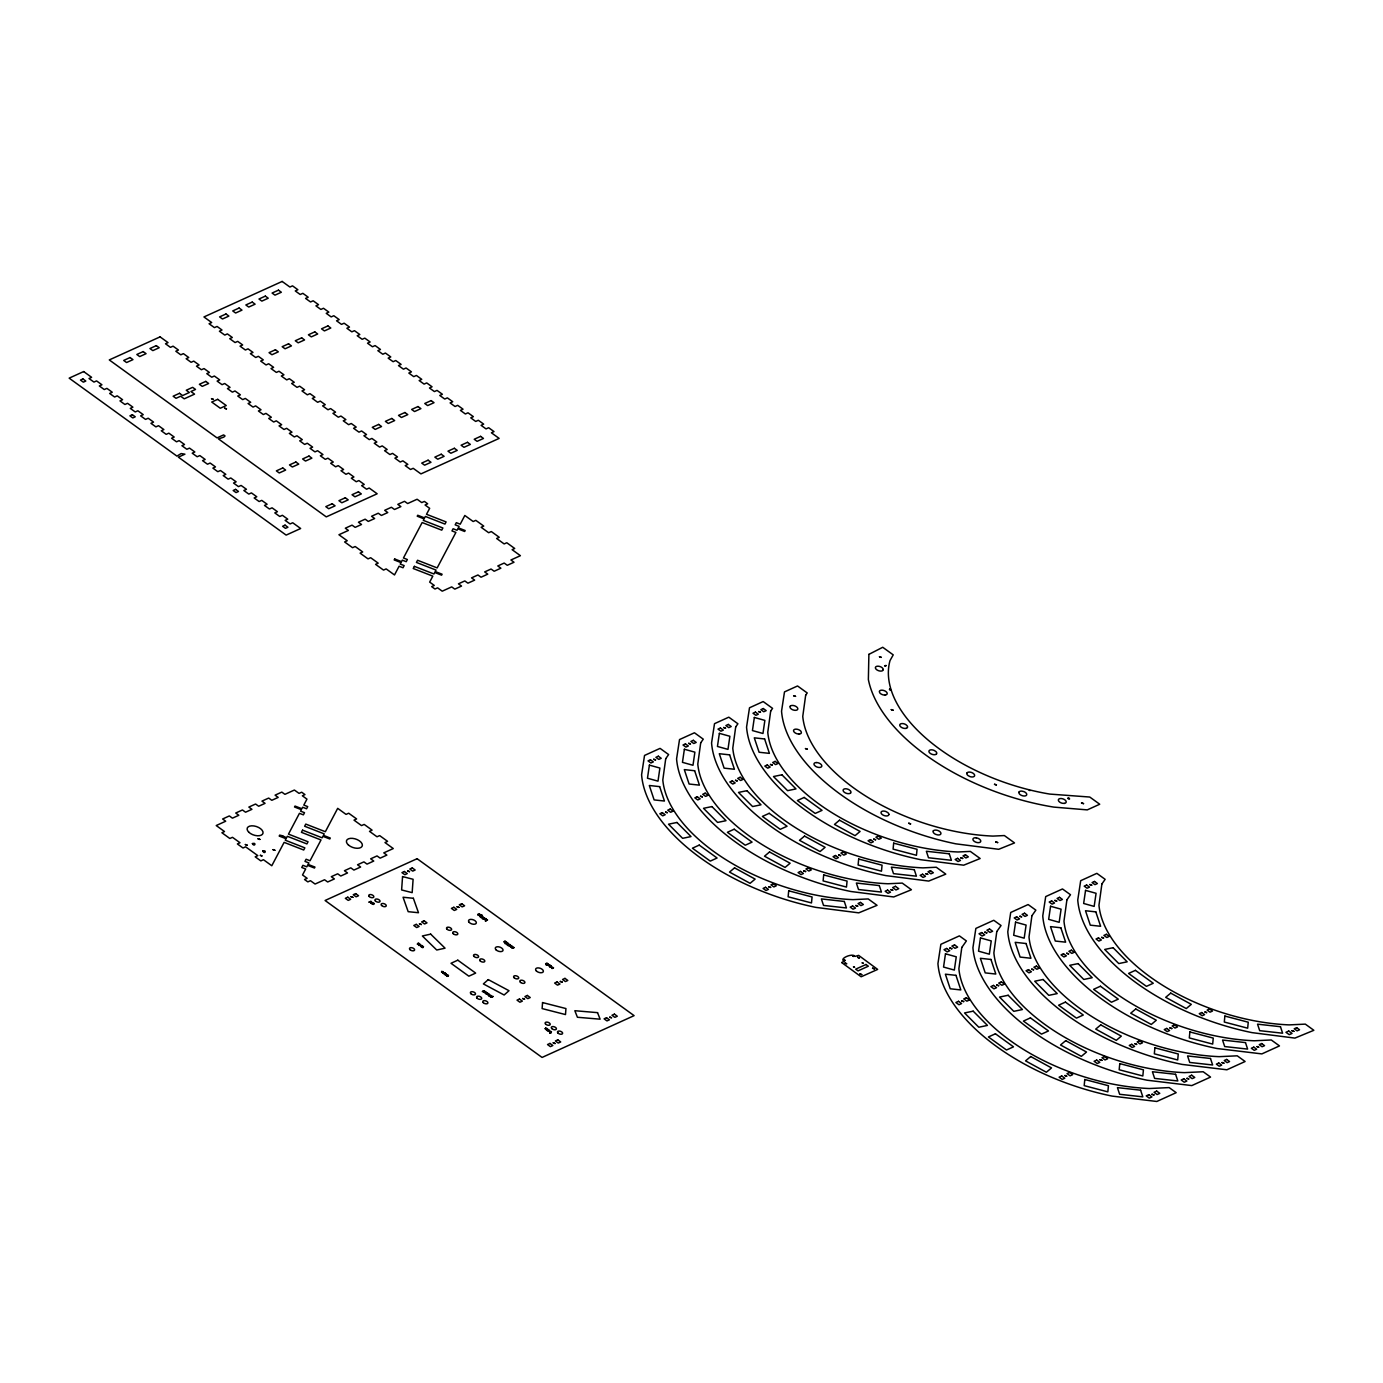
<?xml version="1.0" encoding="UTF-8"?>
<svg xmlns="http://www.w3.org/2000/svg" width="1383" height="1383" viewBox="0 0 1383 1383"><rect width="100%" height="100%" fill="white"/><g stroke="black" fill="none" stroke-linecap="round" stroke-linejoin="round"><path stroke-width="1.5" d="M480.765 917.448L481.509 917.465M506.576 943.88C504.588 943.811 508.875 942.964 506.662 943.898M508.667 945.54C513.249 944.001 503.792 946.646 509.324 944.727M479.745 916.168L480.506 916.652M441.575 972.266L442.854 971.765M443.113 972.042L441.644 971.333L442.888 972.232M477.913 914.249L479.4 915.027L479.521 914.146M485.554 992.303L485.053 991.317M545.818 1028.312L546.838 1029.211M446.726 974.825L445.568 975.153M420.363 944.416L418.582 945.419L419.74 944.14M484.292 990.92L482.287 991.542L484.327 990.798M486.505 993.634L485.485 993.08L486.626 993.409M547.893 965.161L549.708 964.919M513.007 947.856L511.762 947.77M423.319 946.542L422.783 947.735L422.697 946.646M489.357 994.792L488.251 993.858M506.213 942.065L504 941.909L505.556 941.391M482.442 915.823C479.987 914.111 483.652 916.67 480.316 916.601M372.667 902.84L371.716 903.687C376.677 901.491 371.284 906.435 374.136 903.618M370.488 902.788L371.128 903.255M480.783 916.48L482.304 915.546M549.068 1030.145L546.821 1030.352L547.979 1029.367M448.196 975.828L446.311 975.62L448.507 975.499M487.231 992.752L488.96 994.757L486.764 993.357M445.879 975.067L445.603 974.116M485.364 919.539L486.488 920.214M446.916 975.292L446.951 976.26M486.055 992.873L486.228 993.893L486.712 992.666M478.345 914.837L479.244 914.993L478.276 914.301M485.295 992.614C483.566 991.594 484.43 993.374 485.433 991.697M487.715 994.135L488.648 994.826M505.435 942.307L504.484 941.633M550.78 966.682L549.414 966.579L549.449 964.677M546.129 1029.644L545.421 1028.693M421.901 947.407L422.61 946.007M446.017 974.79C443.165 974.375 446.847 973.252 445.845 975.188M508.633 944.243L507.561 943.016M510.552 945.09L509.981 945.799L509.981 944.796M489.98 996.434L491.864 996.624M546.752 963.899L545.628 963.813L546.994 962.983L547.564 964.193M507.613 944.537L507.596 942.895M490.36 996.607L492.158 996.452M549.189 964.885L549.12 965.472M371.076 902.217L372.321 902.65L370.765 902.131M418.928 944.848C417.804 941.149 417.994 945.989 419.153 943.483M420.553 945.436L422.092 945.868L419.412 945.211M370.817 901.353L368.829 902.252L371.128 901.439M370.748 903.047L371.042 902.338M372.321 903.134L371.301 902.252M373.704 903.618L372.062 903.79M418.236 943.033L417.614 944.278L418.963 943.465M417.268 944.036L418.219 944.364M419.516 945.488L420.795 945.367M421.815 945.402L420.864 946.473M422.126 946.785L421.901 947.096M422.074 945.92L420.83 946.577M423.371 946.906L421.884 947.009M423.509 946.629L422.022 947.078M441.609 971.73L441.626 972.024M444.928 972.958L444.064 974.151L444.496 972.958L442.819 973.252L444.6 972.854M443.113 971.575L442.56 972.577M444.583 974.324L445.222 974.652M445.672 973.442L445.516 974.946M446.381 973.995L446.121 975.015M447.107 976.312L447.971 975.464M447.902 976.156L447.781 975.015M447.383 976.398L447.47 975.274M477.757 914.699L478.086 915.045M478.19 914.699L479.071 915.373M479.452 915.321L479.815 914.37L479.486 915.2M479.832 915.062L479.815 914.37M479.97 916.41L480.679 915.494M481.612 915.097L481.18 916.376M481.284 916.635L481.837 915.2M481.612 917.586L482.719 916.756L482.978 917.672M482.339 917.845L482.719 916.531M482.01 916.981L480.454 917.378M482.287 918.692L484.551 917.984L482.84 918.761M482.702 918.001L483.514 917.707M483.428 918.917L485.658 918.64L483.601 918.623M485.364 920.3L485.831 919.09M485.468 920.992L487.49 919.972L485.468 920.992L486.021 919.09M486.418 919.194L485.589 919.211M483.41 991.525L482.961 991.559M485.053 992.735L484.188 991.386L484.085 992.406M485.226 991.715L485.865 993.253M485.485 992.579L485.917 991.853M485.796 993.651L486.228 992.562M487.611 993.201L486.609 992.838L486.695 993.858M486.937 992.942L487.629 993.616M504.346 942.134L505.815 941.667M505.244 941.27L504.933 941.235M506.921 942.393L505.193 943.5M489.081 994.982L488.441 994.878M505.642 942.636L506.005 941.685L505.832 942.566M488.856 994.74L489.046 995.812M488.839 995.777L490.758 995.362L489.288 996.123M489.029 995.086L489.219 994.204L488.061 995.155M489.565 995.674L490.723 995.483M490.36 996.037L490.74 995.812M508.183 943.5L508.097 944.226M490.481 997.022L493.195 996.434L490.913 997.005M491.363 996.901L492.141 996.676M509.843 945.713L508.771 944.831L509.532 945.505M509.238 946.421L511.503 945.713L510.068 946.37M510.068 944.624L510.016 945.678M511.848 947.199L511.935 946.041L510.828 946.629M511.71 947.545L510.863 946.525M512.246 948.064L513.197 946.94L511.987 947.269M513.906 947.459L512.972 947.977M546.129 964.85L548.429 964.02L546.406 965.04M548.169 964.539L549.431 965.006M549.345 965.974L549.604 964.798M550.209 965.956L551.16 966.423L550.175 967.011M551.195 965.939L551.16 966.959M552.163 968.411C550.745 967.754 552.923 967.754 551.091 967.322M552.474 967.08L551.16 967.27M553.286 967.668L552.128 968.515M553.563 967.858L551.869 968.342M545.715 1028.226L545.524 1029.436M546.285 1028.347L547.08 1028.658M546.925 1028.52L547.063 1029.453M549.016 1030.923L548.965 1031.511M550.503 1033.015L549.639 1031.148L550.762 1031.96M550.157 1033.084L551.247 1032.029M550.244 1032.807L550.693 1031.251L549.933 1032.271M550.953 1032.98L550.002 1032.496M551.471 1031.839L549.846 1032.997M886.278 665.672L884.584 666.001L885.898 665.396M889.753 689.183L890.6 689.927L889.718 689.287M889.39 689.356L890.272 689.979M1029.073 790.091L1029.989 790.627M1069.111 798.043L1068.022 797.853M1067.832 798.527L1069.629 798.855L1068.679 798.7M282.581 835.816L279.694 835.107L279.193 836.058L286.056 838.72L285.261 840.207L304.848 847.848L303.707 850.009L284.12 842.368L271.794 865.741L263.444 859.707L260.817 860.9L255.181 856.82L257.808 855.628L245.621 846.828L243.01 848.004L237.375 843.941L240.002 842.748L232.465 837.303L229.837 838.496L221.902 832.739L224.513 831.546L216.215 825.547L225.706 821.225L222.611 818.995L229.336 815.935L232.43 818.166L238.827 815.279L235.732 813.031L242.457 809.971L245.552 812.219L251.948 809.314L248.836 807.084L255.578 804.024L258.673 806.254L265.069 803.35L261.957 801.12L268.7 798.06L271.794 800.308L278.19 797.403L275.079 795.156L281.821 792.096L284.915 794.343L294.389 790.039L299.039 793.393L301.667 792.217L304.969 794.603L302.341 795.795L306.957 799.115L303.811 805.079L307.718 806.6L306.577 808.778L302.67 807.24L301.874 808.727L295.028 806.064L294.527 806.998L301.373 809.677L300.595 811.164L304.519 812.685L303.378 814.846L299.454 813.325L288.477 834.122L308.046 841.763L306.905 843.924L287.336 836.3L286.54 837.77L282.512 835.799M551.419 966.769L551.039 965.853M479.4 915.027L478.864 914.249M505.763 942.255L504.397 941.339M550.59 967.08L551.316 966.181M545.179 1028.537L546.942 1028.9M484.188 991.386L485.398 992.389M549.449 965.956L550.935 966.717M480.471 915.183L479.279 915.719L480.852 915.045M505.158 943.621L507.181 942.601M507.371 945.211L509.636 944.364M511.451 945.816L509.791 946.162M514.165 947.649L512.626 947.891M553.321 967.564L552.266 968.1M548.256 1029.557L547.201 1030.646M547.858 1031.096L549.328 1030.335M444.635 972.75L442.819 973.252M480.904 915.615L481.82 916.186M510.776 946.888L511.641 947.182M550.745 966.803L549.829 966.665M545.472 1028.295L546.717 1029.194M443.009 971.748L443.476 972.059M868.887 654.366L868.368 679.537A173.169 93.301 18.6 0 0 1053.777 807.102L1087.28 809.885L1099.727 804.232L1089.769 797.04L1049.801 794.084A150.868 81.286 18.6 0 1 890.012 660.59L893.228 654.868L882.734 647.279L868.887 654.366M402.557 876.58L401.623 889.96L412.169 892.64L413.102 879.277L402.557 876.58M542.551 1002.571L542.119 1008.587L565.491 1014.569L565.941 1008.553L542.551 1002.571M211.495 398.736L213.362 399.359L211.582 398.615M224.616 408.227L226.466 408.849L224.616 408.227M258.051 838.807L259.9 839.429L258.051 838.807M260.332 855.385L262.182 856.025L260.402 855.282M273.004 849.629L274.871 850.268L273.004 849.629M351.023 896.703L352.872 897.325L351.023 896.703M457.081 906.781L458.949 907.404L457.081 906.781M522.705 998.526L524.555 999.148L522.705 998.526M609.765 1017.214L611.632 1017.853L609.834 1017.093M653.692 759.284L655.559 759.907L653.692 759.284M665.534 812.132L667.401 812.755L665.603 812.011M688.682 743.397L690.549 744.019L688.751 743.276M700.524 796.245L702.374 796.867L700.524 796.245M723.672 727.51L725.539 728.132L723.672 727.51M735.514 780.358L737.364 780.997L735.583 780.237M758.662 711.623L760.529 712.245L758.731 711.502M770.504 764.471L772.354 765.11L770.504 764.471M768.758 886.797L770.625 887.437L768.758 886.797M793.652 695.735L795.519 696.358L793.652 695.735M805.494 748.583L807.344 749.223L805.494 748.583M803.748 870.91L805.615 871.549L803.748 870.91M838.738 855.022L840.605 855.662L838.738 855.022M841.711 962.585L861.16 976.778L877.652 969.414L858.618 955.359L855.109 956.414C852.706 952.489 837.977 959.093 844.443 961.254L841.78 962.482M843.993 960.044L845.203 960.442L843.993 960.044M844.927 963.156L846.794 963.778L844.996 963.035M855.835 905.502L857.702 906.124L855.835 905.502M852.741 956.068L853.951 956.466L852.792 955.999M879.45 656.769L881.317 657.392L879.519 656.648M853.467 966.89L854.659 967.287L853.605 966.752M859.898 973.978L861.747 974.6L859.898 973.978M862.214 962.914L863.407 963.329L862.266 962.845M873.728 839.135L875.595 839.775L873.728 839.135M891.292 709.617L893.159 710.257L891.292 709.617M872.569 968.221L874.436 968.843L872.569 968.221M890.825 889.615L892.692 890.237L890.825 889.615M908.717 823.248L910.584 823.888L908.717 823.248M925.815 873.728L927.682 874.35L925.815 873.728M949.844 948.064L951.832 948.738L949.844 948.064M960.805 857.84L962.672 858.463L960.805 857.84M961.669 1000.912L963.674 1001.586L961.669 1000.912M994.533 784.299L996.4 784.922L994.533 784.299M984.834 932.177L986.822 932.851L984.834 932.177M995.795 841.953L997.662 842.575L995.795 841.953M996.659 985.024L998.664 985.699L996.659 985.024M1019.893 916.307L1021.743 916.929L1019.962 916.186M1031.718 969.155L1033.585 969.777L1031.718 969.155M1054.866 900.419L1056.733 901.042L1054.866 900.419M1066.708 953.267L1068.575 953.89L1066.708 953.267M1081.523 802.97L1083.529 803.627L1081.523 802.97M1064.91 1075.576L1066.898 1076.251L1064.979 1075.455M1089.856 884.532L1091.723 885.155L1089.856 884.532M1101.698 937.38L1103.565 938.002L1101.698 937.38M1099.9 1059.689L1101.888 1060.363L1099.9 1059.689M1134.959 1043.819L1136.809 1044.459L1135.028 1043.698M1151.987 1094.281L1153.975 1094.938L1151.987 1094.281M1169.949 1027.932L1171.799 1028.572L1169.949 1027.932M1186.977 1078.394L1188.965 1079.051L1187.063 1078.256M1204.939 1012.045L1206.789 1012.684L1205.008 1011.924M1222.036 1062.524L1223.903 1063.147L1222.036 1062.524M1257.026 1046.637L1258.893 1047.259L1257.095 1046.516M1292.016 1030.75L1293.866 1031.372L1292.016 1030.75M788.708 890.808L788.12 896.789L811.493 902.943L812.08 896.962L788.708 890.808M823.698 874.92L823.11 880.902L846.482 887.073L847.07 881.075L823.698 874.92M858.687 859.033L858.1 865.015L881.472 871.186L882.06 865.188L858.687 859.033M893.677 843.146L893.09 849.127L916.462 855.299L917.05 849.3L893.677 843.146M1084.791 1079.501L1084.186 1085.638L1107.835 1091.861L1108.44 1085.724L1084.791 1079.501M1119.781 1063.613L1119.175 1069.75L1142.825 1075.974L1143.43 1069.837L1119.781 1063.613M1154.909 1047.83L1154.321 1053.811L1177.694 1059.966L1178.264 1053.984L1154.909 1047.83M1189.881 1031.943L1189.311 1037.924L1212.684 1044.079L1213.254 1038.097L1189.881 1031.943M1224.871 1016.056L1224.301 1022.037L1247.673 1028.191L1248.244 1022.21L1224.871 1016.056M407.622 870.996L409.472 871.636L407.622 870.996M419.464 923.861L421.331 924.501L419.464 923.861M560.322 981.429L562.172 982.086L560.322 981.429M665.724 758.679L662.803 779.96A150.868 81.286 18.6 0 0 853 899.641L868.213 898.933L877.064 905.329L858.739 912.849L815.884 907.386A173.169 93.301 18.6 0 1 641.591 774.774L644.53 755.446L660.071 748.376L668.629 754.565L665.724 758.679M700.714 742.792L697.793 764.073A150.868 81.286 18.6 0 0 887.99 883.754L902.252 883.097L911.432 889.736L893.729 896.962L850.873 891.499A173.169 93.301 18.6 0 1 676.581 758.887L679.52 739.559L694.439 732.783L703.273 739.162L700.714 742.792M735.704 726.905L732.783 748.186A150.868 81.286 18.6 0 0 922.98 867.867L936.291 867.245L945.799 874.125L928.719 881.075L885.863 875.612A173.169 93.301 18.6 0 1 711.571 742.999L714.51 723.672L728.806 717.172L737.917 723.776L735.704 726.905M770.694 711.018L767.772 732.298A150.868 81.286 18.6 0 0 957.97 851.98L970.33 851.409L980.167 858.515L963.709 865.188L920.853 859.725A173.169 93.301 18.6 0 1 746.561 727.112L749.5 707.785L763.174 701.561L772.578 708.373L770.694 711.018M805.684 695.13L802.762 716.411A150.868 81.286 18.6 0 0 992.959 836.093L1004.369 835.557L1014.534 842.921L998.699 849.3L955.843 843.837A173.169 93.301 18.6 0 1 781.551 711.225L784.489 691.898L797.542 685.968L807.223 692.969L805.684 695.13M961.807 947.424L958.886 968.74A151.006 81.355 18.6 0 0 1149.256 1088.525L1169.154 1087.591L1176.19 1092.674L1156.81 1101.473L1112.088 1096.097A173.031 93.214 18.6 0 1 937.933 963.605L940.872 944.295L959.404 935.876L966.389 940.941L961.807 947.424M996.797 931.537L993.876 952.852A151.006 81.355 18.6 0 0 1184.246 1072.638L1203.193 1071.756L1210.557 1077.08L1191.8 1085.586L1147.077 1080.209A173.031 93.214 18.6 0 1 972.923 947.718L975.862 928.408L993.772 920.283L1001.05 925.538L996.797 931.537M1031.925 915.702L1029.004 936.982A150.868 81.286 18.6 0 0 1219.184 1056.664L1237.249 1055.817L1245.115 1061.504L1226.877 1069.785L1182.067 1064.409A173.169 93.301 18.6 0 1 1007.792 931.796L1010.714 912.469L1028.122 904.551L1035.85 910.135L1031.925 915.702M1066.915 899.814L1063.976 921.095A150.868 81.286 18.6 0 0 1254.174 1040.777L1271.288 1039.981L1279.482 1045.911L1261.866 1053.898L1217.057 1048.521A173.169 93.301 18.6 0 1 1042.765 915.909L1045.704 896.582L1062.49 888.958L1070.494 894.732L1066.915 899.814M1101.905 883.927L1098.966 905.208A150.868 81.286 18.6 0 0 1289.163 1024.889L1305.327 1024.129L1313.85 1030.3L1294.92 1038.097L1252.047 1032.634A173.169 93.301 18.6 0 1 1077.755 900.022L1080.693 880.694L1096.857 873.347L1105.138 879.329L1101.905 883.927M649.388 765.127L647.469 778.231L657.997 781.153L659.898 768.049L649.388 765.127M684.378 749.24L682.459 762.344L692.987 765.266L694.888 752.162L684.378 749.24M719.367 733.353L717.449 746.457L727.977 749.379L729.878 736.275L719.367 733.353M754.357 717.466L752.438 730.57L762.967 733.491L764.868 720.387L754.357 717.466M945.471 953.803L943.552 967.063L954.339 970.071L956.258 956.811L945.471 953.803M980.461 937.916L978.542 951.176L989.329 954.184L991.248 940.924L980.461 937.916M1015.571 922.15L1013.67 935.254L1024.181 938.175L1026.1 925.071L1015.571 922.15M1050.561 906.263L1048.66 919.367L1059.171 922.288L1061.089 909.184L1050.561 906.263M1085.551 890.375L1083.65 903.479L1094.16 906.401L1096.079 893.297L1085.551 890.375M245.379 844.546L247.211 845.22L245.379 844.546M857.616 957.364L859.465 958.056L857.702 957.261M888.871 814.414L888.75 814.985A4.08 2.196 18.6 0 1 883.944 815.486A4.08 2.196 18.6 0 1 881.161 812.046L881.559 811.579A4.08 2.196 18.6 0 1 885.967 811.544L887.73 812.547A4.08 2.196 18.6 0 1 888.871 814.414M252.398 843.578C254.386 847.71 257.031 841.988 252.398 843.578M262.735 851.046C264.706 855.178 267.351 849.456 262.735 851.046M883.236 669.579L883.08 670.133A4.08 2.196 18.6 0 1 879.26 670.911L878.24 670.582A4.08 2.196 18.6 0 1 875.422 667.419A4.08 2.196 18.6 0 1 879.363 666.381L880.383 666.692A4.08 2.196 18.6 0 1 883.115 668.957L883.236 669.579M1019.046 792.061L1018.891 792.615A4.08 2.196 18.6 0 0 1022.763 795.83A4.08 2.196 18.6 0 0 1026.739 794.499L1026.618 793.877A4.08 2.196 18.6 0 0 1023.887 791.612L1021.864 791.128A4.08 2.196 18.6 0 0 1019.046 792.061M546.008 963.951L547.34 964.193L546.008 963.951M933.318 830.906L933.11 831.442A4.08 2.196 18.6 0 0 935.703 834.364L937.726 834.934A4.08 2.196 18.6 0 0 940.924 833.621L940.872 833.015A4.08 2.196 18.6 0 0 937.346 830.336A4.08 2.196 18.6 0 0 933.318 830.906M790.246 706.212L790.021 707.335A4.08 2.196 18.6 0 0 792.476 709.686L793.479 710.049A4.08 2.196 18.6 0 0 797.801 709.03A4.08 2.196 18.6 0 0 794.326 705.728L793.289 705.503A4.08 2.196 18.6 0 0 790.246 706.212M553.235 1042.834L555.05 1043.525L553.235 1042.834M394.674 558.974L394.172 559.908L401.018 562.587L400.24 564.074L404.164 565.595L403.023 567.756L399.099 566.235L394.501 574.948L386.151 568.897L383.523 570.09L375.571 564.35L378.199 563.158L370.661 557.712L368.034 558.888L360.099 553.148L362.709 551.955L355.172 546.51L352.561 547.703L344.609 541.946L347.237 540.753L338.921 534.737L348.412 530.432L345.318 528.202L352.043 525.142L355.154 527.372L361.533 524.485L358.439 522.238L365.164 519.178L368.276 521.426L374.655 518.521L371.56 516.274L378.285 513.214L381.397 515.461L387.776 512.557L384.681 510.327L391.406 507.267L394.518 509.497L400.897 506.61L397.803 504.363L404.527 501.303L407.639 503.55L417.113 499.246L421.746 502.599L424.374 501.407L427.675 503.81L425.048 505.002L429.664 508.322L426.517 514.286L446.104 521.927L444.963 524.088L425.376 516.447L424.598 517.934L417.735 515.254L417.234 516.205L424.097 518.884L423.302 520.371L442.888 527.995L441.747 530.156L422.161 522.532L403.456 557.989L407.363 559.527L406.222 561.688L402.315 560.15L401.519 561.636L394.674 558.974M414.381 566.356L413.24 568.517L432.81 576.141L429.664 582.105L434.279 585.441L431.652 586.634L434.954 589.02L437.581 587.827L442.232 591.181L451.705 586.893L454.8 589.123L461.542 586.064L458.43 583.833L464.826 580.929L467.921 583.177L474.663 580.117L471.551 577.869L477.948 574.965L481.042 577.212L487.767 574.152L484.672 571.905L491.069 569.018L494.163 571.248L500.888 568.188L497.794 565.958L504.19 563.054L507.284 565.301L514.009 562.241L510.915 559.994L520.406 555.689L512.108 549.673L514.718 548.481L506.783 542.741L504.155 543.934L496.618 538.471L499.246 537.278L491.293 531.539L488.666 532.732L481.128 527.286L483.756 526.093L475.804 520.336L473.176 521.529L464.826 515.479L460.228 524.192L456.321 522.67L455.18 524.831L459.087 526.353L458.309 527.839L465.155 530.519L464.653 531.47L457.808 528.79L457.03 530.277L453.105 528.755L451.964 530.916L455.889 532.438L437.166 567.912L417.58 560.271L416.439 562.432L436.025 570.073L435.247 571.559L442.093 574.222L441.592 575.172L434.746 572.493L433.951 573.98L414.381 566.356M302.566 830.163L301.425 832.324L321.012 839.965L310.034 860.762L306.11 859.241L304.969 861.402L308.893 862.923L308.098 864.41L314.961 867.089L314.46 868.04L307.596 865.36L306.819 866.847L302.894 865.326L301.753 867.487L305.678 869.008L302.531 874.972L307.147 878.309L304.519 879.502L307.821 881.887L310.449 880.694L315.082 884.048L324.556 879.744L327.667 881.991L334.392 878.931L331.298 876.684L337.677 873.797L340.771 876.027L347.513 872.967L344.419 870.737L350.798 867.832L353.892 870.08L360.635 867.02L357.54 864.773L363.919 861.868L367.014 864.116L373.756 861.056L370.661 858.826L377.04 855.921L380.135 858.151L386.877 855.109L383.783 852.862L393.273 848.557L384.958 842.541L387.586 841.348L379.633 835.591L377.006 836.784L369.486 831.339L372.096 830.146L364.161 824.406L361.533 825.599L353.996 820.136L356.624 818.943L348.672 813.204L346.044 814.397L337.694 808.346L325.351 831.719L305.781 824.095L304.64 826.256L324.21 833.88L323.432 835.367L330.278 838.046L329.794 838.98L322.93 836.317L322.153 837.804L302.566 830.163M967.201 772.699L966.873 773.183A4.08 2.196 18.6 0 0 968.152 775.638L969.967 776.589A4.08 2.196 18.6 0 0 974.254 776.33L974.566 775.846A4.08 2.196 18.6 0 0 971.972 772.648A4.08 2.196 18.6 0 0 967.201 772.699M488.268 979.613L483.376 983.918L504.121 994.999L509.013 990.712L488.268 979.613M734.546 867.867L729.515 872.085L750.087 883.322L755.118 879.104L734.546 867.867M769.536 851.98L764.505 856.198L785.077 867.435L790.108 863.217L769.536 851.98M804.526 836.093L799.495 840.311L820.067 851.548L825.098 847.33L804.526 836.093M839.516 820.205L834.485 824.424L855.057 835.66L860.088 831.442L839.516 820.205M1030.715 1056.543L1025.546 1060.882L1046.361 1072.24L1051.529 1067.918L1030.715 1056.543M1065.705 1040.656L1060.536 1044.995L1081.35 1056.353L1086.519 1052.031L1065.705 1040.656M1100.747 1024.889L1095.716 1029.108L1116.288 1040.344L1121.319 1036.126L1100.747 1024.889M1135.737 1009.002L1130.706 1013.22L1151.278 1024.457L1156.309 1020.239L1135.737 1009.002M1170.727 993.115L1165.696 997.333L1186.268 1008.57L1191.299 1004.352L1170.727 993.115M936.429 754.012L935.893 754.409A4.08 2.196 18.6 0 1 930.379 753.476A4.08 2.196 18.6 0 1 929.774 750.139L930.5 749.897A4.08 2.196 18.6 0 1 934.424 750.554L935.997 751.661A4.08 2.196 18.6 0 1 936.429 754.012M850.51 793.081L849.957 793.427A4.08 2.196 18.6 0 1 844.408 792.321A4.08 2.196 18.6 0 1 844.097 789.036L844.875 788.829A4.08 2.196 18.6 0 1 848.799 789.607L850.303 790.748A4.08 2.196 18.6 0 1 850.528 793.064M83.671 371.56L69.15 378.147L176.92 456.113L181.156 453.572L184.924 454.177L178.372 457.151L286.143 535.1L300.664 528.513L292.712 522.757L290.084 523.95L285.123 520.371L287.75 519.178L282.391 515.289L279.764 516.481L274.802 512.903L277.43 511.71L272.071 507.82L269.443 509.013L264.481 505.435L267.109 504.242L261.733 500.369L259.122 501.545L254.161 497.966L256.789 496.774L251.412 492.901L248.802 494.094L243.84 490.498L246.468 489.305L241.091 485.433L238.464 486.626L233.52 483.03L236.147 481.837L230.771 477.965L228.143 479.158L223.199 475.562L225.809 474.369L220.45 470.497L217.822 471.689L212.878 468.111L215.489 466.918L210.13 463.028L207.502 464.221L202.54 460.643L205.168 459.45L199.809 455.56L197.181 456.753L192.22 453.175L194.847 451.982L189.488 448.092L186.861 449.285L181.899 445.706L184.527 444.513L179.15 440.624L176.54 441.817L171.578 438.238L174.206 437.045L168.83 433.156L166.202 434.348L161.258 430.77L163.886 429.577L158.509 425.687L155.881 426.88L150.937 423.302L153.565 422.109L148.188 418.219L145.561 419.412L140.617 415.834L143.227 414.641L137.868 410.768L135.24 411.961L130.279 408.365L132.906 407.172L127.547 403.3L124.919 404.493L119.958 400.897L122.586 399.704L117.227 395.832L114.599 397.025L109.637 393.429L112.265 392.236L106.889 388.364L104.278 389.557L99.317 385.961L101.944 384.785L96.568 380.895L93.958 382.088L88.996 378.51L91.624 377.317L83.671 371.56M160.082 336.864L109.274 359.926L217.045 437.892L223.614 434.902L225.049 435.956L223.752 437.149L218.497 438.93L326.267 516.879L377.161 493.783L369.209 488.026L366.581 489.219L361.62 485.64L364.248 484.448L358.888 480.558L356.261 481.751L351.299 478.172L353.927 476.979L348.568 473.09L345.94 474.283L340.979 470.704L343.606 469.511L338.23 465.622L335.62 466.814L330.658 463.236L333.286 462.043L327.909 458.171L325.282 459.346L320.337 455.768L322.965 454.575L317.589 450.702L314.961 451.895L310.017 448.299L312.644 447.107L307.268 443.234L304.64 444.427L299.696 440.831L302.307 439.638L296.947 435.766L294.32 436.959L289.358 433.363L291.986 432.17L286.627 428.298L283.999 429.491L279.038 425.895L281.665 424.719L276.306 420.83L273.678 422.022L268.717 418.444L271.345 417.251L265.968 413.361L263.358 414.554L258.396 410.976L261.024 409.783L255.648 405.893L253.037 407.086L248.076 403.508L250.703 402.315L245.327 398.425L242.699 399.618L237.755 396.039L240.383 394.846L235.006 390.957L232.379 392.15L227.434 388.571L230.045 387.378L224.686 383.489L222.058 384.681L217.114 381.103L219.724 379.91L214.365 376.02L211.737 377.213L206.776 373.635L209.403 372.442L204.044 368.57L201.417 369.745L196.455 366.167L199.083 364.974L193.724 361.101L191.096 362.294L186.135 358.698L188.762 357.506L183.386 353.633L180.775 354.826L175.814 351.23L178.442 350.037L173.065 346.165L170.437 347.358L165.493 343.762L168.035 342.621L160.082 336.864M282.149 281.441L203.941 316.949L211.685 322.55L209.058 323.743L214.434 327.615L217.062 326.44L222.006 330.018L219.396 331.211L224.755 335.084L227.382 333.891L232.327 337.487L229.716 338.679L235.075 342.552L237.703 341.359L242.665 344.955L240.037 346.148L245.396 350.02L248.024 348.827L252.985 352.423L250.358 353.616L255.717 357.488L258.344 356.295L263.306 359.891L260.678 361.067L266.055 364.956L268.665 363.764L273.627 367.342L270.999 368.535L276.375 372.425L279.003 371.232L283.947 374.81L281.319 376.003L286.696 379.893L289.324 378.7L294.268 382.278L291.64 383.471L297.017 387.361L299.644 386.168L304.588 389.747L301.978 390.94L307.337 394.829L309.965 393.636L314.926 397.215L312.299 398.408L317.658 402.297L320.286 401.105L325.247 404.683L322.619 405.876L327.978 409.766L330.606 408.573L335.568 412.151L332.94 413.344L338.316 417.217L340.927 416.041L345.888 419.619L343.261 420.812L348.637 424.685L351.247 423.492L356.209 427.088L353.581 428.281L358.958 432.153L361.585 430.96L366.53 434.556L363.902 435.749L369.278 439.621L371.906 438.428L376.85 442.024L374.24 443.217L379.599 447.089L382.227 445.896L387.171 449.492L384.56 450.668L389.92 454.558L392.547 453.365L397.509 456.943L394.881 458.136L400.24 462.026L402.868 460.833L407.829 464.411L405.202 465.604L410.561 469.494L413.189 468.301L420.933 473.902L499.142 438.394L491.397 432.793L494.025 431.6L488.648 427.727L486.021 428.903L481.077 425.324L483.687 424.132L478.328 420.259L475.7 421.452L470.756 417.856L473.366 416.663L468.007 412.791L465.38 413.984L460.418 410.388L463.046 409.195L457.687 405.323L455.059 406.516L450.097 402.92L452.725 401.727L447.366 397.855L444.738 399.047L439.777 395.452L442.404 394.276L437.028 390.386L434.418 391.579L429.456 388.001L432.084 386.808L426.707 382.918L424.097 384.111L419.135 380.532L421.763 379.34L416.387 375.45L413.759 376.643L408.815 373.064L411.442 371.871L406.066 367.982L403.438 369.175L398.494 365.596L401.105 364.403L395.745 360.514L393.118 361.706L388.156 358.128L390.784 356.935L385.425 353.045L382.797 354.238L377.836 350.66L380.463 349.467L375.104 345.577L372.476 346.77L367.515 343.191L370.143 341.999L364.784 338.126L362.156 339.302L357.194 335.723L359.822 334.53L354.446 330.658L351.835 331.851L346.874 328.255L349.501 327.062L344.125 323.19L341.497 324.383L336.553 320.787L339.181 319.594L333.804 315.722L331.177 316.914L326.232 313.319L328.843 312.126L323.484 308.253L320.856 309.446L315.912 305.85L318.522 304.675L313.163 300.785L310.535 301.978L305.574 298.4L308.202 297.207L302.842 293.317L300.215 294.51L295.253 290.931L297.881 289.738L292.522 285.849L289.894 287.042L282.149 281.441M82.928 378.942L80.473 380.066L83.36 382.157L85.815 381.034L82.928 378.942M130.071 357.54L123.692 360.444L126.579 362.536L132.958 359.632L130.071 357.54M143.192 351.576L136.813 354.48L139.7 356.572L146.079 353.668L143.192 351.576M156.314 345.629L149.934 348.533L152.822 350.625L159.201 347.721L156.314 345.629M225.982 313.993L219.603 316.897L222.49 318.989L228.869 316.085L225.982 313.993M239.103 308.029L232.724 310.933L235.611 313.025L241.99 310.12L239.103 308.029M252.225 302.082L245.846 304.969L248.733 307.061L255.112 304.174L252.225 302.082M265.346 296.118L258.967 299.022L261.854 301.114L268.233 298.209L265.346 296.118M278.467 290.153L272.088 293.058L274.975 295.149L281.354 292.245L278.467 290.153M132.37 414.71L129.916 415.834L132.803 417.925L135.257 416.802L132.37 414.71M179.513 393.308L173.134 396.212L176.021 398.304L180.62 396.212L184.233 398.823L194.554 394.138L190.94 391.527L195.522 389.436L192.635 387.344L186.256 390.248L189.35 392.495L182.608 395.555L179.513 393.308M205.756 381.397L199.377 384.284L202.264 386.376L208.643 383.489L205.756 381.397M275.424 349.761L269.045 352.665L271.932 354.739L278.329 351.852L275.424 349.761M288.546 343.797L282.167 346.701L285.054 348.793L291.45 345.888L288.546 343.797M301.667 337.85L295.288 340.737L298.175 342.828L304.571 339.941L301.667 337.85M314.788 331.885L308.409 334.79L311.296 336.882L317.692 333.977L314.788 331.885M327.909 325.921L321.53 328.826L324.417 330.917L330.814 328.013L327.909 325.921M217.684 399.341L211.72 402.038L220.295 408.244L226.242 405.547L217.684 399.341M235.594 489.375L233.157 490.498L236.044 492.59L238.481 491.466L235.594 489.375M282.754 467.973L276.358 470.877L279.245 472.969L285.641 470.064L282.754 467.973M295.876 462.026L289.479 464.913L292.366 467.005L298.763 464.1L295.876 462.026M308.997 456.062L302.6 458.966L305.487 461.058L311.884 458.153L308.997 456.062M378.665 424.425L372.269 427.33L375.173 429.422L381.552 426.517L378.665 424.425M391.787 418.461L385.39 421.366L388.295 423.457L394.674 420.553L391.787 418.461M404.908 412.514L398.511 415.401L401.416 417.493L407.795 414.606L404.908 412.514M418.029 406.55L411.633 409.454L414.537 411.546L420.916 408.642L418.029 406.55M431.15 400.603L424.754 403.49L427.658 405.582L434.037 402.678L431.15 400.603M285.054 525.142L282.599 526.266L285.486 528.358L287.941 527.234L285.054 525.142M332.197 503.74L325.8 506.645L328.705 508.737L335.084 505.832L332.197 503.74M345.318 497.776L338.921 500.681L341.826 502.772L348.205 499.868L345.318 497.776M358.439 491.829L352.043 494.716L354.947 496.808L361.326 493.921L358.439 491.829M428.108 460.193L421.729 463.098L424.616 465.189L430.995 462.285L428.108 460.193M441.229 454.229L434.85 457.133L437.737 459.225L444.116 456.321L441.229 454.229M454.35 448.282L447.971 451.169L450.858 453.261L457.237 450.374L454.35 448.282M467.471 442.318L461.092 445.222L463.979 447.314L470.358 444.41L467.471 442.318M480.593 436.354L474.213 439.258L477.1 441.35L483.48 438.446L480.593 436.354M417.113 858.705L325.074 900.489L542.067 1057.442L634.106 1015.641L417.113 858.705M347.79 897.187L345.335 898.31L348.222 900.402L350.677 899.278L347.79 897.187M355.656 893.625L353.218 894.732L356.105 896.824L358.56 895.717L355.656 893.625M404.389 871.497L401.934 872.621L404.839 874.713L407.276 873.589L404.389 871.497M412.272 867.919L409.817 869.043L412.704 871.134L415.159 870.011L412.272 867.919M650.459 759.786L648.022 760.892L650.909 762.984L653.364 761.877L650.459 759.786M658.343 756.207L655.888 757.331L658.775 759.405L661.23 758.299L658.343 756.207M685.449 743.898L683.012 745.005L685.899 747.097L688.354 745.99L685.449 743.898M693.332 740.32L690.878 741.444L693.765 743.518L696.219 742.412L693.332 740.32M720.439 728.011L718.002 729.118L720.889 731.209L723.344 730.103L720.439 728.011M728.322 724.433L725.868 725.556L728.755 727.648L731.209 726.524L728.322 724.433M755.429 712.124L752.992 713.23L755.879 715.322L758.316 714.216L755.429 712.124M763.312 708.545L760.857 709.669L763.744 711.761L766.199 710.637L763.312 708.545M416.248 924.363L413.794 925.469L416.681 927.561L419.135 926.454L416.248 924.363M424.114 920.784L421.659 921.891L424.564 923.982L427.001 922.876L424.114 920.784M453.849 907.283L451.411 908.389L454.298 910.481L456.753 909.374L453.849 907.283M461.732 903.704L459.277 904.81L462.164 906.902L464.619 905.796L461.732 903.704M662.301 812.634L659.847 813.74L662.751 815.832L665.188 814.725L662.301 812.634M670.185 809.055L667.73 810.179L670.617 812.27L673.072 811.147L670.185 809.055M697.291 796.746L694.836 797.853L697.741 799.944L700.178 798.838L697.291 796.746M705.174 793.168L702.72 794.291L705.607 796.383L708.061 795.26L705.174 793.168M732.281 780.859L729.826 781.965L732.731 784.057L735.168 782.951L732.281 780.859M740.164 777.281L737.709 778.404L740.596 780.496L743.051 779.372L740.164 777.281M767.271 764.972L764.816 766.078L767.721 768.17L770.158 767.064L767.271 764.972M775.137 761.393L772.699 762.517L775.586 764.609L778.041 763.485L775.137 761.393M699.228 845.099L692.416 848.194L710.274 861.108L717.086 858.013L699.228 845.099M734.217 829.212L727.389 832.307L745.264 845.22L752.075 842.126L734.217 829.212M769.207 813.325L762.379 816.419L780.237 829.333L787.065 826.239L769.207 813.325M804.197 797.438L797.369 800.532L815.227 813.446L822.055 810.352L804.197 797.438M457.808 960.182L450.996 963.277L468.854 976.191L475.666 973.096L457.808 960.182M519.472 999.027L517.017 1000.134L519.904 1002.226L522.359 1001.119L519.472 999.027M527.338 995.449L524.9 996.573L527.787 998.647L530.242 997.541L527.338 995.449M557.09 981.947L554.635 983.054L557.522 985.145L559.977 984.039L557.09 981.947M564.956 978.386L562.535 979.492L565.405 981.567L567.825 980.461L564.956 978.386M765.525 887.298L763.088 888.422L765.975 890.514L768.429 889.39L765.525 887.298M773.408 883.72L770.953 884.843L773.84 886.935L776.295 885.811L773.408 883.72M800.515 871.411L798.077 872.535L800.964 874.626L803.419 873.503L800.515 871.411M808.398 867.832L805.943 868.956L808.83 871.048L811.285 869.924L808.398 867.832M835.505 855.524L833.067 856.647L835.954 858.739L838.409 857.616L835.505 855.524M843.388 851.963L840.933 853.069L843.82 855.161L846.275 854.037L843.388 851.963M870.495 839.637L868.057 840.76L870.944 842.852L873.399 841.728L870.495 839.637M878.378 836.075L875.923 837.182L878.81 839.274L881.265 838.15L878.378 836.075M895.441 886.313L892.64 887.575L895.942 889.978L898.743 888.699L895.441 886.313M549.967 1043.422L547.512 1044.545L550.399 1046.637L552.854 1045.513L549.967 1043.422M557.833 1039.86L555.378 1040.967L558.265 1043.059L560.72 1041.952L557.833 1039.86M606.532 1017.715L604.094 1018.839L606.981 1020.913L609.436 1019.807L606.532 1017.715M614.415 1014.137L611.96 1015.26L614.847 1017.352L617.302 1016.228L614.415 1014.137M852.62 906.003L850.165 907.11L853.052 909.201L855.507 908.095L852.62 906.003M860.485 902.425L858.03 903.531L860.935 905.623L863.372 904.517L860.485 902.425M887.609 890.116L885.155 891.222L888.042 893.314L890.496 892.208L887.609 890.116M922.599 874.229L920.144 875.335L923.031 877.427L925.486 876.321L922.599 874.229M930.465 870.65L928.01 871.774L930.915 873.849L933.352 872.742L930.465 870.65M957.589 858.342L955.134 859.448L958.021 861.54L960.476 860.433L957.589 858.342M965.455 854.763L963 855.887L965.887 857.961L968.342 856.855L965.455 854.763M865.983 964.487L855.662 969.172L858.03 970.883L868.351 966.198L865.983 964.487M946.663 948.461L944.036 949.654L947.13 951.902L949.758 950.709L946.663 948.461M954.529 944.883L951.919 946.076L955.013 948.323L957.641 947.13L954.529 944.883M981.653 932.574L979.026 933.767L982.12 936.014L984.748 934.822L981.653 932.574M989.519 928.996L986.909 930.189L990.003 932.436L992.631 931.243L989.519 928.996M1016.661 916.808L1014.206 917.914L1017.093 920.006L1019.548 918.9L1016.661 916.808M1024.526 913.229L1022.089 914.336L1024.976 916.428L1027.431 915.321L1024.526 913.229M1051.65 900.921L1049.196 902.027L1052.083 904.119L1054.537 903.013L1051.65 900.921M1059.516 897.342L1057.079 898.449L1059.966 900.54L1062.403 899.434L1059.516 897.342M1086.64 885.034L1084.186 886.14L1087.073 888.232L1089.527 887.125L1086.64 885.034M1094.506 881.455L1092.069 882.561L1094.956 884.653L1097.393 883.547L1094.506 881.455M958.505 1001.309L955.878 1002.502L958.972 1004.75L961.6 1003.557L958.505 1001.309M966.371 997.748L963.744 998.924L966.855 1001.171L969.466 999.978L966.371 997.748M993.495 985.422L990.868 986.615L993.962 988.862L996.59 987.669L993.495 985.422M1001.361 981.861L998.733 983.054L1001.845 985.284L1004.456 984.091L1001.361 981.861M1028.503 969.656L1026.048 970.762L1028.935 972.854L1031.39 971.748L1028.503 969.656M1036.368 966.077L1033.914 967.201L1036.818 969.276L1039.255 968.169L1036.368 966.077M1063.492 953.769L1061.038 954.875L1063.925 956.967L1066.379 955.86L1063.492 953.769M1071.358 950.19L1068.903 951.314L1071.808 953.406L1074.245 952.282L1071.358 950.19M1098.482 937.881L1096.027 938.988L1098.915 941.08L1101.369 939.973L1098.482 937.881M1106.348 934.303L1103.893 935.427L1106.798 937.518L1109.235 936.395L1106.348 934.303M995.432 1033.775L988.43 1036.956L1006.496 1050.008L1013.497 1046.845L995.432 1033.775M1030.421 1017.888L1023.42 1021.069L1041.485 1034.121L1048.487 1030.957L1030.421 1017.888M1065.429 1002.105L1058.6 1005.216L1076.458 1018.13L1083.287 1015.036L1065.429 1002.105M1100.419 986.235L1093.59 989.329L1111.448 1002.243L1118.277 999.148L1100.419 986.235M1135.408 970.347L1128.58 973.442L1146.438 986.356L1153.266 983.261L1135.408 970.347M1061.729 1075.974L1059.101 1077.167L1062.213 1079.414L1064.824 1078.221L1061.729 1075.974M1069.612 1072.413L1066.985 1073.606L1070.079 1075.836L1072.707 1074.643L1069.612 1072.413M1096.719 1060.104L1094.091 1061.28L1097.203 1063.527L1099.813 1062.334L1096.719 1060.104M1104.602 1056.526L1101.974 1057.718L1105.069 1059.948L1107.697 1058.756L1104.602 1056.526M1131.726 1044.321L1129.271 1045.427L1132.176 1047.519L1134.613 1046.412L1131.726 1044.321M1139.592 1040.742L1137.154 1041.866L1140.041 1043.958L1142.496 1042.834L1139.592 1040.742M1166.716 1028.433L1164.261 1029.557L1167.166 1031.632L1169.603 1030.525L1166.716 1028.433M1174.582 1024.855L1172.144 1025.979L1175.031 1028.07L1177.486 1026.947L1174.582 1024.855M1201.706 1012.546L1199.251 1013.67L1202.155 1015.744L1204.593 1014.638L1201.706 1012.546M1209.572 1008.968L1207.134 1010.091L1210.021 1012.183L1212.476 1011.059L1209.572 1008.968M1148.806 1094.679L1146.196 1095.872L1149.29 1098.119L1151.918 1096.926L1148.806 1094.679M1156.689 1091.101L1154.062 1092.293L1157.156 1094.541L1159.784 1093.348L1156.689 1091.101M1183.796 1078.792L1181.186 1079.985L1184.28 1082.232L1186.891 1081.039L1183.796 1078.792M1191.679 1075.213L1189.052 1076.406L1192.146 1078.654L1194.774 1077.461L1191.679 1075.213M1288.749 1031.026L1285.948 1032.288L1289.25 1034.674L1292.05 1033.412L1288.749 1031.026M1218.803 1063.026L1216.366 1064.132L1219.253 1066.224L1221.69 1065.117L1218.803 1063.026M1226.686 1059.447L1224.232 1060.554L1227.119 1062.645L1229.573 1061.539L1226.686 1059.447M1253.793 1047.138L1251.338 1048.245L1254.243 1050.337L1256.68 1049.23L1253.793 1047.138M1261.676 1043.56L1259.221 1044.666L1262.109 1046.758L1264.563 1045.652L1261.676 1043.56M1296.666 1027.673L1294.211 1028.779L1297.098 1030.871L1299.553 1029.765L1296.666 1027.673M430.683 934.13L422.351 935.98L436.734 950.017L445.067 948.185L430.683 934.13M781.914 774.808L773.477 776.537L787.584 790.661L796.003 788.915L781.914 774.808M746.924 790.696L738.487 792.424L752.594 806.548L761.013 804.802L746.924 790.696M711.934 806.583L703.498 808.312L717.604 822.436L726.023 820.689L711.934 806.583M676.944 822.47L668.508 824.199L682.614 838.323L691.033 836.577L676.944 822.47M1113.108 947.718L1104.689 949.447L1118.778 963.571L1127.197 961.825L1113.108 947.718M1078.118 963.605L1069.699 965.334L1083.788 979.458L1092.224 977.712L1078.118 963.605M1043.128 979.492L1034.709 981.221L1048.798 995.345L1057.234 993.599L1043.128 979.492M1008.172 995.276L999.529 997.057L1013.791 1011.336L1022.435 1009.538L1008.172 995.276M973.183 1011.163L964.539 1012.944L978.801 1027.223L987.445 1025.425L973.183 1011.163M906.159 728.357L905.295 728.461A4.08 2.196 18.6 0 1 900.091 726.127A4.08 2.196 18.6 0 1 902.044 723.568L903.03 723.62A4.08 2.196 18.6 0 1 905.951 724.692L907.231 725.902A4.08 2.196 18.6 0 1 906.159 728.357M816.523 762.552L815.624 762.621A4.08 2.196 18.6 0 0 814.224 764.955L815.4 766.182A4.08 2.196 18.6 0 0 819.272 767.461L820.171 767.392A4.08 2.196 18.6 0 0 821.364 764.747A4.08 2.196 18.6 0 0 816.523 762.552M1064.27 803.402L1062.317 803.264A4.08 2.196 18.6 0 1 1058.894 801.345L1058.496 800.705A4.08 2.196 18.6 0 1 1061.21 798.527A4.08 2.196 18.6 0 1 1066.051 801.224L1066.189 801.846A4.08 2.196 18.6 0 1 1064.27 803.402M885.172 695.044L884.221 695.044A4.08 2.196 18.6 0 1 879.83 692.935L879.346 691.673A4.08 2.196 18.6 0 1 882.302 690.186L883.322 690.359A4.08 2.196 18.6 0 1 887.073 692.935A4.08 2.196 18.6 0 1 885.172 695.044M799.149 734.045L798.164 733.993A4.08 2.196 18.6 0 1 793.6 731.106A4.08 2.196 18.6 0 1 796.764 729.187L797.784 729.394A4.08 2.196 18.6 0 1 801.016 731.434L801.379 732.679A4.08 2.196 18.6 0 1 799.149 734.045M976.156 837.821L975.188 837.77A4.08 2.196 18.6 0 0 972.992 839.74L973.304 840.363A4.08 2.196 18.6 0 0 978.04 842.662A4.08 2.196 18.6 0 0 980.703 840.708L980.391 840.069A4.08 2.196 18.6 0 0 977.176 838.029L976.156 837.821M597.542 1012.65L574.844 1010.714L577.42 1017.266L600.118 1019.185L597.542 1012.65M413.361 898.276L403.058 897.239L408.175 911.674L418.479 912.728L413.361 898.276M764.626 738.971L754.288 737.831L759.094 752.248L769.415 753.372L764.626 738.971M729.636 754.859L719.298 753.718L724.104 768.135L734.425 769.259L729.636 754.859M694.646 770.746L684.308 769.605L689.114 784.023L699.435 785.146L694.646 770.746M659.656 786.633L649.319 785.492L654.124 799.91L664.445 801.034L659.656 786.633M949.274 853.795L926.351 851.254L928.494 857.754L951.418 860.295L949.274 853.795M914.284 869.682L891.361 867.141L893.504 873.641L916.428 876.182L914.284 869.682M879.294 885.569L856.371 883.028L858.515 889.528L881.438 892.07L879.294 885.569M1095.82 911.881L1085.499 910.74L1090.288 925.158L1100.626 926.282L1095.82 911.881M844.304 901.457L821.381 898.915L823.525 905.416L846.448 907.957L844.304 901.457M1060.83 927.768L1050.51 926.627L1055.298 941.045L1065.636 942.169L1060.83 927.768M1026.048 943.517L1015.191 942.324L1020.101 957.071L1030.957 958.263L1026.048 943.517M990.954 959.456L980.374 958.298L985.215 972.889L995.812 974.047L990.954 959.456M955.964 975.343L945.384 974.185L950.225 988.776L960.822 989.934L955.964 975.343M1280.468 1026.705L1257.545 1024.163L1259.688 1030.663L1282.611 1033.205L1280.468 1026.705M1245.478 1042.592L1222.555 1040.051L1224.698 1046.551L1247.622 1049.092L1245.478 1042.592M1210.488 1058.479L1187.565 1055.938L1189.726 1062.438L1212.632 1064.979L1210.488 1058.479M1175.602 1074.297L1152.419 1071.739L1154.615 1078.394L1177.815 1080.97L1175.602 1074.297M1140.612 1090.184L1117.429 1087.626L1119.642 1094.281L1142.825 1096.857L1140.612 1090.184M248.767 832.168A8.281 4.46 18.6 0 0 262.459 834.277A8.281 4.46 18.6 0 0 254.04 825.962A8.281 4.46 18.6 0 0 248.767 832.168M348.481 845.048A8.281 4.46 18.6 0 0 362 846.465A8.281 4.46 18.6 0 0 352.7 838.375A8.281 4.46 18.6 0 0 348.481 845.048M369.192 896.478A2.662 1.435 18.6 0 0 373.617 897.29A2.662 1.435 18.6 0 0 371.093 894.594A2.662 1.435 18.6 0 0 369.192 896.478M375.381 900.955A2.662 1.435 18.6 0 0 379.824 901.768A2.662 1.435 18.6 0 0 377.282 899.071A2.662 1.435 18.6 0 0 375.381 900.955M381.57 905.45A2.662 1.435 18.6 0 0 386.013 906.263A2.662 1.435 18.6 0 0 383.471 903.548A2.662 1.435 18.6 0 0 381.57 905.45M409.938 949.602A2.662 1.435 18.6 0 0 414.364 950.415A2.662 1.435 18.6 0 0 411.84 947.701A2.662 1.435 18.6 0 0 409.938 949.602M446.968 929.134A2.662 1.435 18.6 0 0 451.394 929.946A2.662 1.435 18.6 0 0 448.853 927.232A2.662 1.435 18.6 0 0 446.968 929.134M453.157 933.611A2.662 1.435 18.6 0 0 457.583 934.424A2.662 1.435 18.6 0 0 455.059 931.727A2.662 1.435 18.6 0 0 453.157 933.611M469.2 922.375A4.08 2.196 18.6 0 0 475.977 923.619A4.08 2.196 18.6 0 0 472.104 919.47A4.08 2.196 18.6 0 0 469.2 922.375M473.954 956.379A2.662 1.435 18.6 0 0 478.38 957.192A2.662 1.435 18.6 0 0 475.856 954.495A2.662 1.435 18.6 0 0 473.954 956.379M480.143 960.857A2.662 1.435 18.6 0 0 484.586 961.669A2.662 1.435 18.6 0 0 482.045 958.972A2.662 1.435 18.6 0 0 480.143 960.857M496.03 949.827A4.08 2.196 18.6 0 0 502.772 950.899A4.08 2.196 18.6 0 0 498.675 946.819A4.08 2.196 18.6 0 0 496.03 949.827M536.397 971.004A4.08 2.196 18.6 0 0 543.121 972.007A4.08 2.196 18.6 0 0 538.938 967.944A4.08 2.196 18.6 0 0 536.397 971.004M514.061 977.677A2.662 1.435 18.6 0 0 518.487 978.49A2.662 1.435 18.6 0 0 515.963 975.776A2.662 1.435 18.6 0 0 514.061 977.677M520.527 982.414A2.662 1.435 18.6 0 0 524.831 982.76A2.662 1.435 18.6 0 0 521.737 980.201A2.662 1.435 18.6 0 0 520.527 982.414M470.842 993.651A2.662 1.435 18.6 0 0 475.268 994.463A2.662 1.435 18.6 0 0 472.744 991.749A2.662 1.435 18.6 0 0 470.842 993.651M477.031 998.128A2.662 1.435 18.6 0 0 481.474 998.941A2.662 1.435 18.6 0 0 478.933 996.227A2.662 1.435 18.6 0 0 477.031 998.128M483.22 1002.606A2.662 1.435 18.6 0 0 487.663 1003.418A2.662 1.435 18.6 0 0 485.122 1000.704A2.662 1.435 18.6 0 0 483.22 1002.606M545.559 1024.042A2.662 1.435 18.6 0 0 549.985 1024.855A2.662 1.435 18.6 0 0 547.461 1022.158A2.662 1.435 18.6 0 0 545.559 1024.042M551.748 1028.537A2.662 1.435 18.6 0 0 556.173 1029.35A2.662 1.435 18.6 0 0 553.649 1026.635A2.662 1.435 18.6 0 0 551.748 1028.537M557.937 1033.015A2.662 1.435 18.6 0 0 562.38 1033.827A2.662 1.435 18.6 0 0 559.838 1031.113A2.662 1.435 18.6 0 0 557.937 1033.015"/></g></svg>
